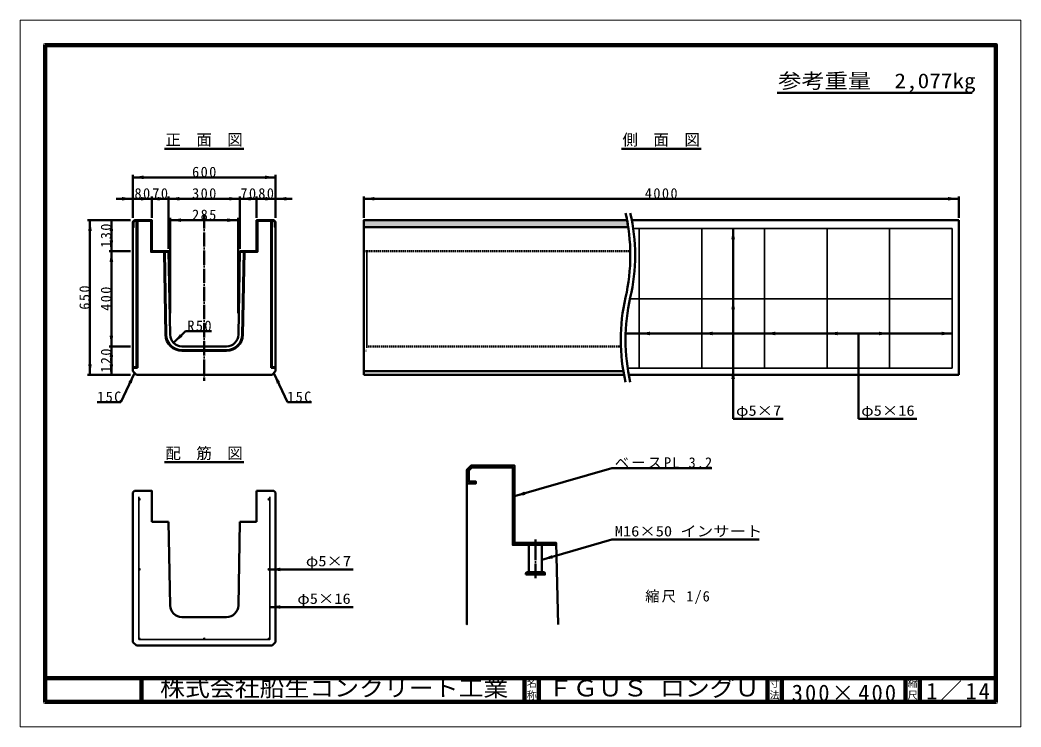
# Model space of a CAD drawing. Units: millimetres, scale not verified, with parts at other scales. Extents: x -2102 to 2102, y -1485 to 1485.
import ezdxf
from ezdxf.enums import TextEntityAlignment as Align

# ---------------------------------------------------------------- set-up
doc = ezdxf.new("R2010")
doc.units = ezdxf.units.MM
doc.header["$LTSCALE"] = 5
doc.linetypes.add('DOTTED', pattern=[1.75, 0.25, -1.5])
doc.linetypes.add('LONG_DASHED_DOTTED', pattern=[15.25, 12, -1.5, 0.25, -1.5])
doc.layers.add('0-0_V-nasSTD', color=7, linetype='Continuous', lineweight=50)
doc.layers.add('0-1_0', color=7, linetype='Continuous', lineweight=50)
doc.styles.add('ＭＳ ゴシック', font='')
doc.styles.get('ＭＳ ゴシック').set_extended_font_data('MS Gothic')

msp = doc.modelspace()

# ---------------------------------------------------------------- linework, layer by layer
at = {"layer": '0-0_V-nasSTD', "lineweight": 100}
for p, q in [((-1997.5, 1380), (-1997.5, -1380)), ((-1997.5, -1280), (1997.5, -1280)), ((-1592.5, -1280), (-1592.5, -1380)), ((17.5, -1280), (17.5, -1380)), ((77.5, -1280), (77.5, -1380)), ((1037.5, -1280), (1037.5, -1380)), ((1097.5, -1280), (1097.5, -1380)), ((1617.5, -1280), (1617.5, -1380)), ((1677.5, -1280), (1677.5, -1380)), ((-1997.5, -1380), (1997.5, -1380))]:
    msp.add_line(p, q, dxfattribs=at)
at = {"layer": '0-0_V-nasSTD'}
for p, q in [((-1628.654, 834.105), (-1628.654, 654.105)), ((-1028.654, 824.105), (-1628.654, 824.105)), ((-1028.654, 834.105), (-1028.654, 654.105)), ((-1628.654, 734.105), (-1698.654, 734.105)), ((-1548.654, 734.105), (-1628.654, 734.105)), ((-1548.654, 744.105), (-1548.654, 654.105)), ((-1478.654, 734.105), (-1548.654, 734.105)), ((-1478.654, 744.105), (-1478.654, 524.105)), ((-1178.654, 734.105), (-1478.654, 734.105)), ((-1178.654, 744.105), (-1178.654, 524.105)), ((-1108.654, 734.105), (-1178.654, 734.105)), ((-1108.654, 744.105), (-1108.654, 654.105)), ((-1028.654, 734.105), (-1108.654, 734.105)), ((-958.654, 734.105), (-1028.654, 734.105)), ((-658.654, 744.105), (-658.654, 654.105)), ((1841.346, 734.105), (-658.654, 734.105)), ((1841.346, 744.105), (1841.346, 654.105)), ((-1638.654, 644.105), (-1818.654, 644.105)), ((-1808.654, 644.105), (-1808.654, -5.895)), ((-1718.654, 644.105), (-1718.654, 514.105)), ((-1628.654, 637.105), (-1621.654, 644.105)), ((-1628.654, 637.105), (-1628.654, 9.105)), ((-1612.654, 640.905), (-1612.654, 27.105)), ((-1609.654, 640.905), (-1609.654, 24.105)), ((-1551.854, 640.905), (-1551.854, 510.905)), ((-1471.155, 654.105), (-1471.155, 254.105)), ((-1471.155, 644.105), (-1186.155, 644.105)), ((-1186.155, 654.105), (-1186.155, 254.105)), ((-1035.654, 644.105), (-1108.654, 644.105)), ((-1108.654, 644.105), (-1108.654, 514.105)), ((-1105.454, 640.905), (-1105.454, 510.905)), ((-1047.654, 24.105), (-1047.654, 640.905)), ((-1044.654, 27.105), (-1044.654, 640.905)), ((-1035.654, 644.105), (-1028.654, 637.105)), ((-1028.654, 9.105), (-1028.654, 637.105)), ((-658.654, 644.105), (-658.654, -5.895)), ((447.589, 644.105), (-658.654, 644.105)), ((467.589, 644.105), (1841.346, 644.105)), ((1841.346, -5.895), (1841.346, 644.105)), ((452.644, 614.105), (-658.654, 614.105)), ((893.346, 609.105), (893.346, -190.895)), ((-1638.654, 514.105), (-1728.654, 514.105)), ((-1718.654, 514.105), (-1718.654, 114.105)), ((-1478.594, 510.905), (-1551.854, 510.905)), ((-1548.654, 514.105), (-1478.654, 514.105)), ((-1497.598, 510.905), (-1491.071, 162.811)), ((-1494.597, 510.905), (-1488.071, 162.867)), ((-1478.654, 514.105), (-1472.074, 163.167)), ((-1178.654, 514.105), (-1185.234, 163.167)), ((-1178.714, 510.905), (-1105.454, 510.905)), ((-1178.654, 514.105), (-1108.654, 514.105)), ((-1162.711, 510.905), (-1169.237, 162.867)), ((-1159.711, 510.905), (-1166.238, 162.811)), ((-1457.105, 128.42), (-1407.608, 177.917)), ((-1407.608, 177.917), (-1297.608, 177.917)), ((1813.846, 168.105), (441.786, 168.105)), ((1419.346, 168.105), (1419.346, -190.895)), ((-1638.654, 114.105), (-1728.654, 114.105)), ((-1718.654, 114.105), (-1718.654, -5.895)), ((-1422.083, 114.105), (-1235.226, 114.105)), ((-1422.083, 98.105), (-1235.226, 98.105)), ((-1422.083, 95.105), (-1235.226, 95.105)), ((-1678.723, -120.603), (-1621.154, 1.605)), ((-1628.654, 27.105), (-1612.654, 27.105)), ((-1628.654, 24.105), (-1609.654, 24.105)), ((-1628.654, 9.105), (-1613.654, -5.895)), ((-1612.654, 27.105), (-1609.654, 24.105)), ((-1044.654, 27.105), (-1047.654, 24.105)), ((-1028.654, 24.105), (-1047.654, 24.105)), ((-1044.654, 27.105), (-1028.654, 27.105)), ((-1043.654, -5.895), (-1028.654, 9.105)), ((-978.586, -120.603), (-1036.154, 1.605)), ((432.428, 9.105), (-658.654, 9.105)), ((-1638.654, -5.895), (-1818.654, -5.895)), ((-1613.654, -5.895), (-1043.654, -5.895)), ((435.102, -5.895), (-658.654, -5.895)), ((1841.346, -5.895), (455.102, -5.895)), ((-1778.723, -120.603), (-1678.723, -120.603)), ((-978.586, -120.603), (-878.586, -120.603)), ((893.346, -190.895), (1103.346, -190.895)), ((1419.346, -190.895), (1665.346, -190.895)), ((-207.272, -386.966), (-224.772, -404.466)), ((-224.772, -1054.466), (-224.772, -404.466)), ((-203.958, -394.966), (-216.772, -407.779)), ((-216.772, -407.779), (-216.772, -453.966)), ((-207.272, -386.966), (-24.772, -386.966)), ((-32.772, -394.966), (-203.958, -394.966)), ((-32.772, -394.966), (-32.772, -719.966)), ((383.982, -397.702), (-24.772, -515.649)), ((383.982, -397.702), (803.982, -397.702)), ((-187.272, -461.966), (-224.772, -461.966)), ((-187.272, -453.966), (-216.772, -453.966)), ((-187.272, -453.966), (-187.272, -461.966)), ((-1628.654, -500.131), (-1621.654, -493.131)), ((-1628.654, -500.131), (-1628.654, -1128.131)), ((-1035.654, -493.131), (-1108.654, -493.131)), ((-1108.654, -493.131), (-1108.654, -623.131)), ((-1035.654, -493.131), (-1028.654, -500.131)), ((-1028.654, -1128.131), (-1028.654, -500.131)), ((-1548.654, -623.131), (-1478.654, -623.131)), ((-1478.654, -623.131), (-1472.074, -974.068)), ((-1178.654, -623.131), (-1185.234, -974.068)), ((-1178.654, -623.131), (-1108.654, -623.131)), ((383.982, -697.702), (90.228, -782.466)), ((150.228, -711.966), (158.791, -1054.466)), ((383.982, -697.702), (1001.982, -697.702)), ((150.428, -719.966), (-32.772, -719.966)), ((35.228, -829.966), (35.228, -719.966)), ((90.228, -829.966), (90.228, -719.966)), ((-1053.654, -823.131), (-703.654, -823.131)), ((25.228, -834.966), (22.728, -840.089)), ((22.728, -844.966), (22.728, -839.966)), ((25.228, -834.966), (100.228, -834.966)), ((100.228, -834.966), (102.728, -839.966)), ((-1053.654, -981.039), (-703.654, -981.039)), ((-1422.083, -1023.131), (-1235.226, -1023.131)), ((-1628.654, -1128.131), (-1613.654, -1143.131)), ((-1043.654, -1143.131), (-1028.654, -1128.131)), ((-1613.654, -1143.131), (-1043.654, -1143.131))]:
    msp.add_line(p, q, dxfattribs=at)
at = {"layer": '0-0_V-nasSTD', "linetype": 'LONG_DASHED_DOTTED'}
for p, q in [((-1328.654, 669.105), (-1328.654, -30.895)), ((62.728, -859.966), (62.728, -696.966))]:
    msp.add_line(p, q, dxfattribs=at)
at = {"layer": '0-0_V-nasSTD', "lineweight": 35}
for p, q in [((473.372, 609.105), (1813.846, 609.105)), ((498.846, 609.105), (498.846, 22.105)), ((761.846, 609.105), (761.846, 22.105)), ((1024.846, 609.105), (1024.846, 22.105)), ((1287.846, 609.105), (1287.846, 22.105)), ((1550.846, 609.105), (1550.846, 22.105)), ((1813.846, 609.105), (1813.846, 22.105)), ((1813.846, 314.105), (460.221, 314.105)), ((450.348, 22.105), (1813.846, 22.105)), ((-1603.654, -518.131), (-1603.654, -1118.131)), ((-1053.654, -518.131), (-1053.654, -1118.131)), ((-1603.654, -1118.131), (-1053.654, -1118.131))]:
    msp.add_line(p, q, dxfattribs=at)
at = {"layer": '0-0_V-nasSTD', "linetype": 'DOTTED'}
for p, q in [((461.154, 514.105), (-658.654, 514.105)), ((-646.154, 514.105), (-646.154, 95.105)), ((421.82, 114.105), (-658.654, 114.105)), ((-658.654, 95.105), (-646.154, 95.105))]:
    msp.add_line(p, q, dxfattribs=at)
at = {"layer": '0-0_V-nasSTD', "lineweight": 18}
for points in [[(-2102.5, -1485), (-2102.5, 1485), (2102.5, 1485), (2102.5, -1485)], [(-2002.5, -1385), (-2002.5, 1385), (2002.5, 1385), (2002.5, -1385)]]:
    msp.add_lwpolyline(points, close=True, dxfattribs=at)
at = {"layer": '0-0_V-nasSTD', "lineweight": 100}
msp.add_lwpolyline([(1997.5, -1380), (1997.5, 1380), (-1997.5, 1380)], dxfattribs=at)
at = {"layer": '0-0_V-nasSTD'}
for points in [[(-1625.454, 614.105), (-1628.654, 614.105), (-1628.654, 637.105), (-1621.654, 644.105), (-1548.654, 644.105), (-1548.654, 514.105), (-1478.654, 514.105), (-1478.594, 510.905), (-1551.854, 510.905), (-1551.854, 640.905), (-1620.329, 640.905), (-1625.454, 635.779)], [(-1178.654, 514.105), (-1178.714, 510.905), (-1105.454, 510.905), (-1105.454, 640.905), (-1036.98, 640.905), (-1031.854, 635.779), (-1031.854, 614.105), (-1028.654, 614.105), (-1028.654, 637.105), (-1035.654, 644.105), (-1108.654, 644.105), (-1108.654, 514.105)], [(-224.772, -461.966), (-187.272, -461.966), (-187.272, -453.966), (-216.772, -453.966), (-216.772, -407.779), (-203.958, -394.966), (-32.772, -394.966), (-32.772, -719.966), (150.428, -719.966), (150.228, -711.966), (-24.772, -711.966), (-24.772, -386.966), (-207.272, -386.966), (-224.772, -404.466), (-224.772, -1054.466)]]:
    msp.add_lwpolyline(points, close=True, dxfattribs=at)
for points in [[(-1551.854, 640.905), (-1620.329, 640.905), (-1625.454, 635.779), (-1625.454, 614.105), (-1628.654, 614.105)], [(-1621.654, 644.105), (-1548.654, 644.105), (-1548.654, 514.105)], [(-1105.454, 640.905), (-1036.98, 640.905), (-1031.854, 635.779), (-1031.854, 614.105), (-1028.654, 614.105)], [(452.644, 614.105), (-658.654, 614.105), (-658.654, 644.105), (447.589, 644.105)], [(447.589, 644.105), (-658.654, 644.105), (-658.654, 614.105), (452.644, 614.105)], [(-24.772, -386.966), (-24.772, -711.966), (150.228, -711.966)], [(-1621.654, -493.131), (-1548.654, -493.131), (-1548.654, -623.131)], [(22.728, -844.966), (102.728, -844.966), (102.728, -839.966)]]:
    msp.add_lwpolyline(points, dxfattribs=at)
at = {"layer": '0-0_V-nasSTD', "lineweight": 35}
for centre in [(-1600.654, -528.131), (-1056.654, -528.131), (-1600.654, -823.131), (-1056.654, -823.131), (-1600.654, -1115.131), (-1328.654, -1115.131), (-1056.654, -1115.131)]:
    msp.add_circle(centre, 3, dxfattribs=at)
at = {"layer": '0-0_V-nasSTD'}
for centre, radius, start, end in [((-336.311, 496.605), 797.656, 347.1425, 12.8575), ((-316.311, 496.605), 797.656, 347.1425, 12.8575), ((-336.311, 496.605), 797.656, 8.47087, 10.65628), ((1219.002, 141.605), 797.656, 167.1425, 192.8575), ((1239.002, 141.605), 797.656, 167.1425, 192.8575), ((-1422.083, 164.105), 69, 181.07417, 270), ((-1422.083, 164.105), 66, 181.07417, 270), ((-1422.083, 164.105), 50, 181.07417, 270), ((-1235.226, 164.105), 50, 270, 358.92583), ((-1235.226, 164.105), 66, 270, 358.92583), ((-1235.226, 164.105), 69, 270, 358.92583), ((22.728, -856.216), 21.25, 61.92751, 83.4286), ((30.228, -829.966), 5, 270, 0), ((31.166, -841.216), 4.062, 292.61986, 67.38014), ((54.291, -841.216), 4.062, 112.61986, 247.38014), ((62.728, -856.216), 21.25, 61.92751, 118.07249), ((71.166, -841.216), 4.062, 292.61986, 67.38014), ((95.228, -829.966), 5, 180, 270), ((94.291, -841.216), 4.062, 112.61986, 247.38014), ((102.728, -856.216), 21.25, 96.56708, 118.07249), ((-1422.083, -973.131), 50, 181.07417, 270), ((-1235.226, -973.131), 50, 270, 358.92583)]:
    msp.add_arc(centre, radius, start, end, dxfattribs=at)
for points in [[(-1628.654, 824.105), (-1583.654, 816.605), (-1583.654, 831.605)], [(-1073.654, 816.605), (-1073.654, 831.605), (-1028.654, 824.105)], [(-1673.654, 726.605), (-1673.654, 741.605), (-1628.654, 734.105)], [(-1593.654, 726.605), (-1593.654, 741.605), (-1548.654, 734.105)], [(-1523.654, 726.605), (-1523.654, 741.605), (-1478.654, 734.105)], [(-1478.654, 734.105), (-1433.654, 726.605), (-1433.654, 741.605)], [(-1223.654, 726.605), (-1223.654, 741.605), (-1178.654, 734.105)], [(-1178.654, 734.105), (-1133.654, 726.605), (-1133.654, 741.605)], [(-1108.654, 734.105), (-1063.654, 726.605), (-1063.654, 741.605)], [(-1028.654, 734.105), (-983.654, 726.605), (-983.654, 741.605)], [(-658.654, 734.105), (-613.654, 726.605), (-613.654, 741.605)], [(1796.346, 726.605), (1796.346, 741.605), (1841.346, 734.105)], [(-1816.154, 599.105), (-1808.654, 644.105), (-1801.154, 599.105)], [(-1726.154, 599.105), (-1718.654, 644.105), (-1711.154, 599.105)], [(-1628.654, 637.105), (-1625.454, 635.779), (-1621.654, 644.105)], [(-1628.654, 614.105), (-1628.654, 637.105), (-1625.454, 635.779)], [(-1628.654, 614.105), (-1625.454, 614.105), (-1625.454, 635.779)], [(-1625.454, 635.779), (-1621.654, 644.105), (-1620.329, 640.905)], [(-1621.654, 644.105), (-1620.329, 640.905), (-1551.854, 640.905)], [(-1621.654, 644.105), (-1551.854, 640.905), (-1548.654, 644.105)], [(-1551.854, 640.905), (-1548.654, 514.105), (-1548.654, 644.105)], [(-1551.854, 510.905), (-1551.854, 640.905), (-1548.654, 514.105)], [(-1471.155, 644.105), (-1426.155, 636.605), (-1426.155, 651.605)], [(-1231.155, 636.605), (-1231.155, 651.605), (-1186.155, 644.105)], [(-1108.654, 514.105), (-1108.654, 644.105), (-1105.454, 640.905)], [(-1108.654, 644.105), (-1105.454, 640.905), (-1035.654, 644.105)], [(-1108.654, 514.105), (-1105.454, 510.905), (-1105.454, 640.905)], [(-1105.454, 640.905), (-1036.98, 640.905), (-1035.654, 644.105)], [(-1036.98, 640.905), (-1035.654, 644.105), (-1031.854, 635.779)], [(-1035.654, 644.105), (-1031.854, 635.779), (-1028.654, 637.105)], [(-1031.854, 635.779), (-1028.654, 614.105), (-1028.654, 637.105)], [(-1031.854, 614.105), (-1031.854, 635.779), (-1028.654, 614.105)], [(-658.654, 614.105), (-658.654, 644.105), (447.589, 644.105)], [(-658.654, 614.105), (447.589, 644.105), (448.129, 641.21)], [(-658.654, 614.105), (448.129, 641.21), (448.831, 637.348)], [(-658.654, 614.105), (448.831, 637.348), (449.514, 633.482)], [(-658.654, 614.105), (449.514, 633.482), (450.178, 629.613)], [(-658.654, 614.105), (450.178, 629.613), (450.823, 625.74)], [(-658.654, 614.105), (450.823, 625.74), (451.449, 621.865)], [(-658.654, 614.105), (451.449, 621.865), (452.056, 617.986)], [(-658.654, 614.105), (452.056, 617.986), (452.644, 614.105)], [(885.846, 564.105), (893.346, 609.105), (900.846, 564.105)], [(-1726.154, 559.105), (-1718.654, 514.105), (-1711.154, 559.105)], [(-1726.154, 469.105), (-1718.654, 514.105), (-1711.154, 469.105)], [(-1551.854, 510.905), (-1548.654, 514.105), (-1478.594, 510.905)], [(-1548.654, 514.105), (-1478.654, 514.105), (-1478.594, 510.905)], [(-1178.714, 510.905), (-1178.654, 514.105), (-1108.654, 514.105)], [(-1178.714, 510.905), (-1108.654, 514.105), (-1105.454, 510.905)], [(885.846, 269.105), (893.346, 314.105), (900.846, 269.105)], [(498.846, 168.105), (543.846, 160.605), (543.846, 175.605)], [(761.846, 168.105), (806.846, 160.605), (806.846, 175.605)], [(1024.846, 168.105), (1069.846, 160.605), (1069.846, 175.605)], [(1287.846, 168.105), (1332.846, 160.605), (1332.846, 175.605)], [(1505.846, 160.605), (1505.846, 175.605), (1550.846, 168.105)], [(1768.846, 160.605), (1768.846, 175.605), (1813.846, 168.105)], [(-1726.154, 159.105), (-1718.654, 114.105), (-1711.154, 159.105)], [(-1457.105, 128.42), (-1430.589, 165.543), (-1419.982, 154.936)], [(-1726.154, 69.105), (-1718.654, 114.105), (-1711.154, 69.105)], [(-1816.154, 39.105), (-1808.654, -5.895), (-1801.154, 39.105)], [(-1726.154, 39.105), (-1718.654, -5.895), (-1711.154, 39.105)], [(-1647.116, -35.908), (-1633.546, -42.301), (-1621.154, 1.605)], [(-1036.154, 1.605), (-1023.762, -42.301), (-1010.192, -35.908)], [(885.846, -22.895), (893.346, 22.105), (900.846, -22.895)], [(-224.772, -404.466), (-207.272, -386.966), (-203.958, -394.966)], [(-224.772, -404.466), (-216.772, -407.779), (-203.958, -394.966)], [(-224.772, -404.466), (-216.772, -453.966), (-216.772, -407.779)], [(-207.272, -386.966), (-203.958, -394.966), (-32.772, -394.966)], [(-207.272, -386.966), (-32.772, -394.966), (-24.772, -386.966)], [(-32.772, -394.966), (-24.772, -711.966), (-24.772, -386.966)], [(-32.772, -719.966), (-32.772, -394.966), (-24.772, -711.966)], [(-216.772, -453.966), (-187.272, -461.966), (-187.272, -453.966)], [(-24.772, -515.649), (16.385, -495.967), (20.544, -510.379)], [(-1603.654, -528.131), (-1603.117, -526.417), (-1602.721, -530.305)], [(-1603.117, -526.417), (-1601.109, -525.165), (-1598.818, -525.759)], [(-1603.117, -526.417), (-1598.818, -525.759), (-1597.67, -527.827)], [(-1603.117, -526.417), (-1602.721, -530.305), (-1600.502, -531.127)], [(-1603.117, -526.417), (-1600.502, -531.127), (-1598.378, -530.085)], [(-1603.117, -526.417), (-1598.378, -530.085), (-1597.67, -527.827)], [(-1059.639, -528.434), (-1058.931, -526.177), (-1054.192, -529.845)], [(-1059.639, -528.434), (-1058.491, -530.503), (-1054.192, -529.845)], [(-1058.931, -526.177), (-1056.806, -525.135), (-1054.192, -529.845)], [(-1058.491, -530.503), (-1056.2, -531.096), (-1054.192, -529.845)], [(-1056.806, -525.135), (-1054.587, -525.956), (-1054.192, -529.845)], [(-1054.587, -525.956), (-1054.192, -529.845), (-1053.654, -528.131)], [(-32.772, -719.966), (-24.772, -711.966), (150.428, -719.966)], [(-24.772, -711.966), (150.228, -711.966), (150.428, -719.966)], [(90.228, -782.466), (131.385, -762.784), (135.544, -777.196)], [(-1603.654, -823.131), (-1603.117, -821.417), (-1602.721, -825.305)], [(-1603.117, -821.417), (-1601.109, -820.165), (-1598.818, -820.759)], [(-1603.117, -821.417), (-1598.818, -820.759), (-1597.67, -822.827)], [(-1603.117, -821.417), (-1602.721, -825.305), (-1600.502, -826.127)], [(-1603.117, -821.417), (-1600.502, -826.127), (-1598.378, -825.085)], [(-1603.117, -821.417), (-1598.378, -825.085), (-1597.67, -822.827)], [(-1059.639, -823.434), (-1058.931, -821.177), (-1054.192, -824.845)], [(-1059.639, -823.434), (-1058.491, -825.503), (-1054.192, -824.845)], [(-1058.931, -821.177), (-1056.806, -820.135), (-1054.192, -824.845)], [(-1058.491, -825.503), (-1056.2, -826.096), (-1054.192, -824.845)], [(-1056.806, -820.135), (-1054.587, -820.956), (-1054.192, -824.845)], [(-1054.587, -820.956), (-1054.192, -824.845), (-1053.654, -823.131)], [(-1053.654, -823.131), (-1008.654, -830.631), (-1008.654, -815.631)], [(-1053.654, -981.039), (-1008.654, -988.539), (-1008.654, -973.539)], [(-1603.654, -1115.131), (-1603.593, -1115.735), (-1603.348, -1113.81)], [(-1603.593, -1115.735), (-1602.11, -1112.508), (-1600.351, -1112.146)], [(-1603.593, -1115.735), (-1600.351, -1112.146), (-1598.7, -1112.855)], [(-1603.593, -1115.735), (-1603.348, -1113.81), (-1602.11, -1112.508)], [(-1603.593, -1115.735), (-1598.7, -1112.855), (-1597.75, -1114.379)], [(-1603.593, -1115.735), (-1597.841, -1116.173), (-1597.75, -1114.379)], [(-1603.593, -1115.735), (-1603.411, -1116.314), (-1603.117, -1116.845)], [(-1603.593, -1115.735), (-1603.117, -1116.845), (-1602.721, -1117.305)], [(-1603.593, -1115.735), (-1602.721, -1117.305), (-1602.241, -1117.677)], [(-1603.593, -1115.735), (-1602.241, -1117.677), (-1601.696, -1117.944)], [(-1603.593, -1115.735), (-1601.696, -1117.944), (-1601.109, -1118.096)], [(-1603.593, -1115.735), (-1601.109, -1118.096), (-1600.654, -1118.131)], [(-1603.593, -1115.735), (-1600.654, -1118.131), (-1598.94, -1117.593)], [(-1603.593, -1115.735), (-1598.94, -1117.593), (-1597.841, -1116.173)], [(-1331.62, -1115.585), (-1331.027, -1113.295), (-1330.368, -1117.593)], [(-1331.027, -1113.295), (-1330.368, -1117.593), (-1328.958, -1112.146)], [(-1330.368, -1117.593), (-1328.958, -1112.146), (-1326.7, -1112.855)], [(-1330.368, -1117.593), (-1326.7, -1112.855), (-1325.658, -1114.979)], [(-1330.368, -1117.593), (-1326.48, -1117.198), (-1325.658, -1114.979)], [(-1330.368, -1117.593), (-1328.654, -1118.131), (-1326.48, -1117.198)], [(-1059.639, -1114.827), (-1058.931, -1113.177), (-1054.192, -1113.417)], [(-1059.639, -1114.827), (-1059.277, -1116.587), (-1054.192, -1113.417)], [(-1059.277, -1116.587), (-1057.975, -1117.824), (-1054.192, -1113.417)], [(-1058.931, -1113.177), (-1057.406, -1112.227), (-1054.192, -1113.417)], [(-1057.975, -1117.824), (-1056.654, -1118.131), (-1054.192, -1113.417)], [(-1057.406, -1112.227), (-1055.612, -1112.318), (-1054.192, -1113.417)], [(-1056.654, -1118.131), (-1056.05, -1118.069), (-1054.192, -1113.417)], [(-1056.05, -1118.069), (-1055.471, -1117.888), (-1054.192, -1113.417)], [(-1055.471, -1117.888), (-1054.94, -1117.593), (-1054.192, -1113.417)], [(-1054.94, -1117.593), (-1054.48, -1117.198), (-1054.192, -1113.417)], [(-1054.48, -1117.198), (-1054.192, -1113.417), (-1054.108, -1116.718)], [(-1054.192, -1113.417), (-1054.108, -1116.718), (-1053.841, -1116.173)], [(-1054.192, -1113.417), (-1053.841, -1116.173), (-1053.689, -1115.585)], [(-1054.192, -1113.417), (-1053.689, -1115.585), (-1053.654, -1115.131)]]:
    msp.add_solid(points, dxfattribs=at)
at = {"layer": '0-1_0'}
for p, q in [((1078.036, 1179.753), (1898.036, 1179.753)), ((-1495.654, 944.105), (-1161.654, 944.105)), ((424.346, 944.105), (758.346, 944.105)), ((-1495.654, -373.131), (-1161.654, -373.131))]:
    msp.add_line(p, q, dxfattribs=at)

# ---------------------------------------------------------------- texts
at = {"layer": '0-0_V-nasSTD', "style": 'ＭＳ ゴシック'}
for s, height, width, p in [('参考重量\u30002,077kg', 62.32, 1.15, (1082.036, 1179.753)), ('φ5×7', 43.99, 1.15, (905.346, -190.895)), ('φ5×16', 43.99, 1.15, (1431.346, -190.895)), ('M16×50 インサート', 43.99, 1.15, (395.982, -697.702)), ('φ5×7', 43.99, 1.15, (-901.654, -823.131)), ('φ5×16', 43.99, 1.15, (-937.654, -981.039)), ('株式会社船生コンクリート工業', 69.65, 1.1, (-1514.221, -1377.45)), ('ＦＧＵＳ ロングＵ', 69.65, 1.1, (115.75, -1377.53))]:
    msp.add_text(s, height=height, dxfattribs=dict(at, width=width)).set_placement(p, align=Align.BOTTOM_LEFT)
for s, height, p in [('正\u3000面\u3000図', 47.65, (-1491.658, 944.105)), ('側\u3000面\u3000図', 47.65, (428.342, 944.105)), ('配\u3000筋\u3000図', 47.65, (-1491.658, -373.131)), ('名', 30.79, (26.482, -1326.001)), ('寸', 30.79, (1046.482, -1326.001)), ('縮', 30.79, (1626.482, -1326.001)), ('称', 30.79, (26.476, -1375.99)), ('法', 30.79, (1046.476, -1375.99)), ('尺', 30.79, (1626.476, -1375.99))]:
    msp.add_text(s, height=height, dxfattribs=at).set_placement(p, align=Align.BOTTOM_LEFT)
at = {"layer": '0-0_V-nasSTD', "attachment_point": 7, "style": 'ＭＳ ゴシック'}
for s, insert, char_height in [('\\T1.2;600', (-1379.641, 824.105), 43.99), ('\\T1.2;80', (-1621.654, 734.105), 43.99), ('\\T1.2;70', (-1546.654, 734.105), 43.99), ('\\T1.2;300', (-1379.641, 734.105), 43.99), ('\\T1.2;70', (-1176.654, 734.105), 43.99), ('\\T1.2;80', (-1101.654, 734.105), 43.99), ('\\T1.2;4000', (522.24, 734.105), 43.99), ('\\T1.2;285', (-1379.641, 644.105), 43.99), ('\\T1.2;R50', (-1399.608, 177.917), 43.99), ('\\T1.2;15C', (-1778.723, -120.603), 43.99), ('\\T1.2;15C', (-980.586, -120.603), 43.99), ('\\T1.15;ベースPL\\~3.2', (395.982, -397.702), 43.99), ('\\T1.15;縮尺\\~1/6', (523.944, -968.401), 43.99), ('\\T1.16;1／14', (1704.533, -1377.418), 69.65), ('\\T1.18;300×400', (1139.081, -1377.492), 69.65)]:
    msp.add_mtext(s, dxfattribs=dict(at, insert=insert, char_height=char_height))
at = {"layer": '0-0_V-nasSTD', "char_height": 43.99, "attachment_point": 7, "rotation": 90, "style": 'ＭＳ ゴシック'}
for s, insert in [('\\T1.2;130', (-1718.654, 528.118)), ('\\T1.2;650', (-1808.654, 268.118)), ('\\T1.2;400', (-1718.654, 263.118)), ('\\T1.2;120', (-1718.654, 3.118))]:
    msp.add_mtext(s, dxfattribs=dict(at, insert=insert))

doc.saveas('drawing.dxf')
